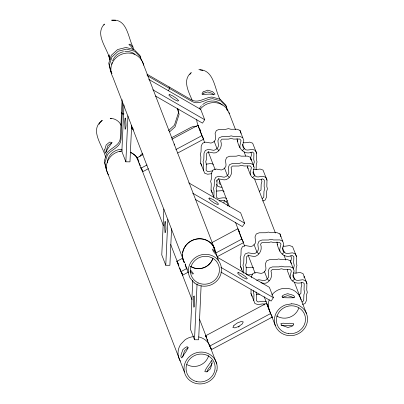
<?xml version="1.0" encoding="UTF-8"?>
<svg xmlns="http://www.w3.org/2000/svg" width="404" height="404" viewBox="0 0 404 404"><rect width="100%" height="100%" fill="white"/><g stroke="black" fill="none" stroke-linecap="round" stroke-linejoin="round"><path stroke-width="0.61" d="M211.787 173.644L207.606 174.245L204.641 173.2L200.677 163.145L200.874 156.878L200.263 154.424L201.025 151.965L201.212 146.026L202.566 143.198L205.596 142.122L210.959 143.082L212.938 142.395L214.181 141.304L215.362 139.819L215.655 138.022L215.115 133.451L216.312 130.568L219.281 129.336L225.806 129.3L228.381 128.624L230.916 129.27L237.097 129.23L239.996 130.426L243.804 140.542L242.607 145.733L243.248 147.612L245.844 149.844L247.703 150.061L252.48 149.379L255.444 150.419L256.616 153.232L256.419 159.504L257.03 161.953L256.267 164.413L256.101 169.761M203.47 170.387L203.667 164.12L203.055 161.666L203.823 159.206L204.01 153.268L205.358 150.439L208.388 149.359L213.751 150.323L215.731 149.637L216.973 148.546L218.155 147.061L218.448 145.263L217.907 140.693L219.104 137.809L222.079 136.577L228.603 136.537L231.179 135.865L233.714 136.507L239.89 136.471L242.789 137.668M253.167 164.564L250.273 163.368L244.092 163.403L241.557 162.762L238.981 163.433L232.457 163.474L229.482 164.706L228.29 167.589L228.831 172.16L228.533 173.957L227.351 175.442L226.109 176.533L224.129 177.22L218.766 176.255L215.736 177.336L214.388 180.164L214.201 186.103L213.433 188.562L214.044 191.016L213.847 197.283L211.055 190.042L211.252 183.775L210.641 181.32L211.403 178.861L211.59 172.922L212.943 170.094L215.973 169.013L221.336 169.978L223.316 169.291L225.74 166.716L226.033 164.918L225.493 160.348L226.689 157.464L229.659 156.232L236.183 156.197L238.759 155.52L241.294 156.161L247.475 156.126L250.374 157.323L254.182 167.438L252.985 172.629L253.626 174.508L256.222 176.74L258.08 176.957L262.863 176.275L265.822 177.316L266.999 180.128L266.802 186.401L267.408 188.85L266.645 191.309L266.458 197.248L265.11 200.076L262.585 200.975M242.743 272.165L240.592 266.595L240.789 260.322L240.178 257.873L240.946 255.414L241.132 249.47L242.481 246.647L245.511 245.566L250.874 246.526L252.853 245.839L255.278 243.264L255.57 241.471L255.03 236.901L256.227 234.012L259.201 232.785L265.721 232.744L268.301 232.068L270.832 232.714L277.013 232.679L279.911 233.871L283.719 243.986L282.522 249.177L283.164 251.056L285.759 253.288L287.618 253.51L292.4 252.823L295.364 253.869L296.536 256.676L296.339 262.948L296.945 265.403L296.183 267.862L296.016 273.205M243.405 273.21L243.582 267.564L242.976 265.115L243.738 262.656L243.925 256.712L245.273 253.884L248.303 252.808L253.667 253.768L255.651 253.081L256.888 251.99L258.07 250.505L258.368 248.707L257.828 244.142L259.02 241.254L261.994 240.026L268.519 239.986L271.094 239.309L273.629 239.956L279.81 239.915L282.704 241.112M250.722 159.565L250.798 157.191L251.561 154.727L250.95 152.278M253.515 166.807L253.591 164.428L254.353 161.969L253.742 159.519L253.939 153.247L252.374 152.02C242.738 155.868 237.921 146.667 237.062 138.532M264.539 304.121L262.681 303.899L257.898 304.586L254.939 303.545L250.97 293.491L251.086 289.729M251.47 277.558L251.51 276.366L252.859 273.538L255.889 272.463L261.252 273.422L263.231 272.735L264.474 271.645L265.655 270.16L265.948 268.362L265.413 263.797L266.605 260.908L269.579 259.681L276.104 259.641L278.679 258.964L281.214 259.61L287.39 259.57L290.289 260.767L294.097 270.882L292.9 276.073L293.541 277.952L296.137 280.184L297.995 280.406L302.778 279.719L305.742 280.76L306.914 283.573L306.717 289.845L307.323 292.294L306.56 294.758L306.373 300.697L305.025 303.525L302.5 304.424M253.762 300.733L253.959 294.46L253.353 292.011L253.808 290.532M290.673 261.822L291.476 258.176L290.865 255.722M293.471 269.064L294.269 265.418L293.663 262.964L293.859 256.697L292.289 255.464C282.654 259.317 277.836 250.116 276.977 241.976M304.081 277.588L304.121 276.331L302.944 273.523L299.98 272.478L295.203 273.165L293.344 272.942M122.109 99.748L120.357 138.017C119.816 145.718 110.853 147.657 106.828 153.182L104.247 161.12L106.1 169.094M122.69 102.656L120.993 139.673C120.453 147.374 111.494 149.308 107.469 154.838L104.883 162.777L106.737 170.751M123.993 104.964L121.862 151.48L125.851 161.822L129.972 161.852L131.643 125.397M125.851 161.822L127.957 115.938M163.883 209.04L161.777 254.924L165.771 265.266L169.887 265.297L171.559 228.841M165.771 265.266L167.872 219.382M192.764 280.376L190.516 329.406L194.511 339.749L198.627 339.779L201.106 285.724M194.511 339.749L197.071 283.81M206.969 371.963C207.515 368.509 211.09 366.59 211.984 363.236M216.685 181.351L216.953 180.199M219.569 180.734L219.034 183.042L220.276 184.578M223.872 202.737L224.402 200.429M227.593 205.939L227.861 204.788L227.215 202.909L224.624 200.672L222.761 200.455L219.18 200.97M264.054 305.03L264.317 303.874M99.041 124.341L99.46 123.27L102.293 120.286C88.739 130.053 102.949 145.612 105.56 157.156M174.079 145.021L174.599 143.996M213.994 248.47L214.514 247.44L213.514 247.223M202.702 94.561L203.596 93.268L207.712 91.945L212.161 93.334L213.691 94.905M103.853 25.048L104.419 24.038C94.329 34.517 107.605 48.379 109.757 59.332L108.666 55.616L109.292 54.888L109.524 57.767L110.08 59.479M168.382 90.572L169.685 88.567L169.044 86.91M148.803 79.421L200.722 109.383L204.712 119.73L202.495 123.144L155.495 96.016M188.719 182.866L240.638 212.827L244.627 223.175L242.41 226.588L195.41 199.465M217.458 257.348L269.377 287.31L273.367 297.657L271.15 301.071L220.872 272.054M139.845 156.363L141.233 154.379L142.632 153.374M189.86 74.482L191.254 72.609C182.042 79.901 188.643 91.854 192.188 100.263M168.529 130.588L174.412 125.21L178.477 112.711L177.502 108.525M169.619 131.83L175.053 126.866L179.113 114.367L177.725 108.388M212.469 170.922L207.717 171.604L206.146 170.372L206.343 164.105L205.732 161.651L206.5 159.191L206.686 153.252L208.333 152L213.696 152.964L215.832 152.773C220.513 150.621 222.458 145.581 220.66 140.703L221.998 139.153L228.518 139.112L231.098 138.436L233.633 139.082L239.809 139.042L241.052 140.582L239.855 145.773L239.976 147.819M226.452 198.44L224.988 197.884L222.846 197.819L218.094 198.5L216.524 197.268L216.721 191.001L216.115 188.547L216.877 186.087L217.064 180.149L218.71 178.896L224.074 179.861L226.21 179.669C230.891 177.513 232.835 172.478 231.037 167.599L232.376 166.049L238.9 166.009L241.476 165.332L244.011 165.978L250.192 165.938L251.429 167.478L250.233 172.67L250.354 174.715C252.636 179.477 257.994 180.679 262.751 178.916L264.322 180.144L264.125 186.416L264.731 188.865L263.969 191.324L263.782 197.268L262.135 198.516M252.384 274.366L247.632 275.048L246.061 273.821L246.258 267.549L245.652 265.095L246.415 262.635L246.602 256.697L248.248 255.449L253.611 256.409L255.747 256.217C260.429 254.066 262.373 249.026 260.575 244.147L261.913 242.597L268.438 242.557L271.013 241.885L273.548 242.526L279.73 242.491L280.967 244.026L279.77 249.218L279.891 251.268M261.009 282.77L263.989 283.305L266.13 283.113C270.806 280.962 272.75 275.922 270.953 271.044L272.291 269.493L278.816 269.453L281.391 268.776L283.926 269.423L290.107 269.387L291.35 270.922L290.153 276.114L290.269 278.164C292.552 282.921 297.91 284.128 302.667 282.361L304.237 283.593L304.04 289.86L304.646 292.314L303.884 294.774L303.697 300.712L302.051 301.96M242.284 150.626L244.339 148.763L242.622 144.304M252.662 177.523L254.717 175.659L253.212 171.761M226.129 201.758L227.361 200.637M282.199 254.071L284.254 252.207L282.537 247.753M292.577 280.967L294.632 279.103L292.915 274.649M259.343 191.274L260.989 190.026L261.176 184.083L261.938 181.623L261.327 179.174M299.258 294.718L300.904 293.471L301.091 287.532L301.854 285.072L301.243 282.618M238.304 327.083L239.294 326.376M282.462 297.642L284.537 296.516L287.699 295.657L291.001 296.561L293.622 297.763M171.745 137.648L191.082 127.316L193.784 126.306L196.844 126.225M148.379 168.7L142.834 171.665L140.935 168.216L136.941 157.873L143.036 154.616M171.852 139.223L197.899 125.306L198.44 126.29M140.935 168.216L147.031 164.963M175.846 149.566L201.889 135.653L197.899 125.306M177.745 153.01L203.793 139.097M188.294 272.15L182.754 275.109L180.851 271.665L176.861 261.317L182.956 258.06M211.772 242.668L237.815 228.755L241.804 239.097L243.435 242.052M180.851 271.665L186.946 268.408M215.761 253.015L241.804 239.097M217.11 256.752L243.708 242.541M272.447 317.024L211.494 349.591L209.59 346.147L205.601 335.8L266.554 303.237L268.185 306.187M209.59 346.147L270.544 313.58L266.554 303.237M188.259 347.965L186.825 348.718L184.441 350.824L182.76 356.99M256.661 280.421L258.681 279.704L264.049 280.664L266.029 279.977L268.448 277.402L268.746 275.604L268.206 271.039L269.397 268.15L272.372 266.918L278.896 266.882L281.472 266.206L284.007 266.852L290.188 266.812L293.082 268.009M111.332 143.077L107.752 145.829L106.403 150.338L106.631 151.954M206.111 164.191L209.676 163.681L211.812 163.746L213.277 164.307M216.488 191.087L222.195 190.643L224.144 191.385M246.026 267.635L251.732 267.19L253.682 267.938M256.404 294.531L259.373 294.107M281.154 325.417C284.881 325.306 288.613 325.276 292.35 325.503M198.864 69.69C214.337 69.438 214.539 89.511 220.079 99.541M222.048 187.138L220.195 187.148L217.302 185.956L216.69 184.229M271.109 317.488L272.346 317.478M123.988 113.963L122.175 113.948L121.533 112.297M115.701 20.493L111.6 20.2C127.053 18.246 127.947 36.951 132.921 46.955L133.774 49.662M243.051 142.602L244.91 142.819L249.687 142.137L252.651 143.178L256.616 153.232M253.429 169.498L255.288 169.715L260.065 169.034L263.029 170.074L266.999 180.128M282.967 246.051L284.825 246.268L289.602 245.582L292.567 246.627L296.536 256.676M200.005 69.917L202.869 70.493M111.282 118.64L110.181 118.276C114.615 118.397 119.387 120.973 121.013 125.265M266.367 301.889L264.903 301.328L262.762 301.263L258.01 301.945L256.439 300.712L256.636 294.445L256.03 291.991M147 74.19L191.622 99.945C198.42 103.692 205.03 97.359 211.918 97.036L220.094 99.233L225.887 105.101L227.028 110.004M147.101 75.538L192.264 101.596C199.056 105.348 205.666 99.015 212.56 98.692L220.736 100.884L226.523 106.752L227.523 111.044M152.793 89.764L204.712 119.73M192.708 193.208L244.627 223.175M220.902 267.377L273.367 297.657M111.413 72.058L110.585 71.22L108.732 63.246L111.312 55.308L117.64 49.525L126.008 47.455L134.184 49.647L139.976 55.515L140.547 57.969M112.049 73.71L111.221 72.872L109.373 64.903L111.953 56.964L118.276 51.182L126.649 49.111L134.825 51.303L140.612 57.171L141.471 60.852M131.457 127.083L133.189 128.841M131.659 128.295L133.396 130.058M218.837 150.455L216.973 148.546L214.181 141.304M229.219 177.351L227.351 175.442L224.558 168.2M258.757 253.899L256.888 251.99L254.096 244.748M269.135 280.795L267.266 278.886L264.474 271.645M132.921 46.955L130.199 44.112L128.876 44.425L130.921 46.334L133.734 50M190.031 271.397L192.829 274.119L193.41 273.599L190.663 270.21M188.602 272.806L187.815 271.953L185.072 263.822L186.31 268.054L187.395 269.382M218.337 260.216L218.034 258.878M237.183 140.582L237.835 141.531M247.47 165.938L247.561 167.473L248.218 168.428M277.099 244.026L277.755 244.981M201.889 135.653L203.52 138.607M238.628 230.23L239.446 231.704M270.544 313.58L272.175 316.534M136.941 157.873L138.032 159.843M176.861 261.317L178.487 264.272M205.601 335.8L206.686 337.769M200.677 163.145L201.849 165.958M211.055 190.042L212.226 192.854M240.592 266.595L241.764 269.407M250.97 293.491L252.141 296.304M304.121 276.331L306.914 283.573M228.917 112.549L235.497 129.588M244.112 151.919L245.698 156.03M254.54 178.947L275.402 233.007M284.017 255.338L285.83 260.04M294.445 282.371L306.555 313.751M247.561 167.473L250.354 174.715M290.269 278.164L287.476 270.922L287.385 269.387M200.02 129.325L200.687 131.053M204.762 142.738L197.733 124.523A16.705 15.822 -21.1 0 1 196.743 119.65M208.161 151.556L215.191 169.771M218.589 178.583L229.477 206.787M235.598 222.654L244.667 246.157M248.066 254.974L255.096 273.19M264.166 296.693L275.366 325.725M142.168 61.105L213.817 246.793M141.728 168.791L142.834 171.665M181.866 272.811L182.754 275.109M210.827 347.864L211.494 349.591M139.39 163.393L140.294 165.741M140.976 167.503L163.423 225.679M170.68 244.481L177.255 261.519M177.709 262.696L178.841 265.635M179.75 267.983L180.881 270.922M181.335 272.099L191.991 299.718M199.475 319.109L206.732 337.911M207.186 339.087L207.863 340.85M210.358 347.314L216.802 364.004M106.762 170.821L184.401 372.023M290.289 260.767L291.304 263.64M279.911 233.871L280.926 236.744M250.374 157.323L251.384 160.196M239.996 130.426L241.006 133.3M217.69 258.414L215.701 252.232L212.489 249.066C212.635 252.359 217.615 254.687 217.872 258.328M215.231 252.046L213.62 246.839A16.705 15.822 -21.1 0 0 191.218 240.91A16.705 15.822 -21.1 0 0 184.229 262.661M212.797 258.419A14.63 13.857 -21.1 0 1 190.612 266.483M108.348 174.866A16.705 15.822 -21.1 0 1 122.306 150.919M130.351 152.288A16.705 15.822 -21.1 0 1 139.011 162.211M180.32 361.09A16.705 15.822 -21.1 0 1 180.623 344.42L185.098 339.779A16.705 15.822 -21.1 0 1 193.955 336.603M198.642 336.906A16.705 15.822 -21.1 0 1 210.812 348.49M208.651 355.606A14.63 13.857 -21.1 0 1 186.799 364.534M107.277 162.797A14.266 13.514 -21.1 0 1 122.058 149.283M199.278 108.732A14.266 13.514 -21.1 0 1 201.369 105.792M202.737 104.49A14.266 13.514 -21.1 0 1 222.281 105.05M111.797 64.347A14.266 13.514 -21.1 0 1 112.08 62.58M112.61 60.817A14.266 13.514 -21.1 0 1 123.478 51.707M124.72 51.51A14.266 13.514 -21.1 0 1 135.007 54.267M200.126 109.343A16.705 15.822 -21.1 0 1 216.458 102.783A16.705 15.822 -21.1 0 1 229.31 113.711M143.693 65.18A16.705 15.822 -21.1 0 0 121.887 54.156A16.705 15.822 -21.1 0 0 112.726 76.836L184.376 262.519A16.705 15.822 -21.1 0 1 182.512 254.757M182.689 252.864A16.705 15.822 -21.1 0 1 183.093 251.01M183.275 250.414A16.705 15.822 -21.1 0 1 200.909 238.759A16.705 15.822 -21.1 0 1 215.625 252.697M212.953 258.373A14.63 13.857 -21.1 0 1 190.744 266.362M271.776 295.031A16.705 15.822 -21.1 0 1 288.431 288.522A16.705 15.822 -21.1 0 1 301.121 300M269.867 311.338A16.705 15.822 -21.1 0 1 269.226 299.763M298.829 307.949A14.63 13.857 -21.1 0 1 276.639 315.938M119.64 151.636A16.705 15.822 -21.1 0 1 120.786 151.384M130.623 152.459A16.705 15.822 -21.1 0 1 137.9 158.868M104.732 149.793L105.181 153.303L107.696 148.869L112.115 142.44L109.63 142.117L106.181 144.94L104.732 149.793M211.378 360.742C209.413 364.443 206.353 367.509 204.772 371.438C206.949 373.079 208.868 369.887 210.449 368.862L212.135 362.757L211.731 360.716L211.378 360.742M125.073 118.443L124.69 121.892L125.114 129.26L125.669 128.861L126.048 125.412L125.624 118.039L125.073 118.443M164.989 221.887L164.605 225.336L165.029 232.709L165.584 232.305L165.963 228.856L165.544 221.488L164.989 221.887M193.728 296.369L193.349 299.819L193.768 307.186L194.324 306.788L194.703 303.338L194.284 295.965L193.728 296.369M187.986 347.258C187.102 351.329 183.578 354.242 181.76 357.924C179.31 356.666 182.568 351.839 182.704 349.819L185.088 347.713L187.032 346.693L187.986 347.258M282.088 296.657L283.265 297.632C287.007 297.854 290.739 297.829 294.466 297.713C295.91 294.976 289.315 294.471 287.789 293.678L284.628 294.536L282.517 295.683L282.088 296.657M293.708 323.927C293.516 326.74 289.895 326.71 287.921 327.472L282.043 325.407L280.78 323.831L281.245 323.417L283.315 323.195L286.416 323.574L289.779 323.24L293.708 323.927M216.938 370.216L214.59 376.089A16.705 15.822 -21.1 0 1 187.002 377.619A16.705 15.822 -21.1 0 1 197.016 352.586A16.705 15.822 -21.1 0 1 216.938 370.216M233.931 325.402L232.891 327.457L234.891 327.891L238.749 326.447L242.218 323.978L243.253 321.922L241.259 321.488L237.395 322.932L233.931 325.402M203.086 91.94L201.939 94.026L204.434 94.374L209.307 94.102L213.655 94.44L214.984 94.122L212.585 91.663L207.792 90.168L203.086 91.94M169.791 94.587L168.827 94.996L170.751 97.071L174.432 99.596L177.715 101.091L178.674 100.682L176.755 98.606L173.074 96.081L169.791 94.587M209.706 198.031L208.742 198.445L210.666 200.52L214.347 203.045L217.63 204.54L218.589 204.126L216.67 202.05L212.989 199.526L209.706 198.031M238.446 272.513L237.481 272.922L239.405 274.998L243.087 277.523L246.369 279.018L247.334 278.609L245.41 276.533L241.728 274.008L238.446 272.513M291.693 303.798L285.295 304.964A16.705 15.822 -21.1 0 0 278.725 330.921A16.705 15.822 -21.1 0 0 306 325.947A16.705 15.822 -21.1 0 0 291.693 303.798M194.284 282.871L190.213 278.174A16.705 15.822 -21.1 0 1 203.414 254.454A16.705 15.822 -21.1 0 1 220.751 274.457A16.705 15.822 -21.1 0 1 194.284 282.871M198.808 283.138A14.63 13.857 -21.1 0 0 219.382 268.503A14.63 13.857 -21.1 0 0 196.541 259.156A14.63 13.857 -21.1 0 0 198.808 283.138M196.223 381.467A14.63 13.857 -21.1 0 0 214.787 364.504A14.63 13.857 -21.1 0 0 190.784 358.07A14.63 13.857 -21.1 0 0 196.223 381.467M288.436 333.563A14.63 13.857 -21.1 0 0 304.621 314.494A14.63 13.857 -21.1 0 0 279.836 311.156A14.63 13.857 -21.1 0 0 288.436 333.563"/></g></svg>
